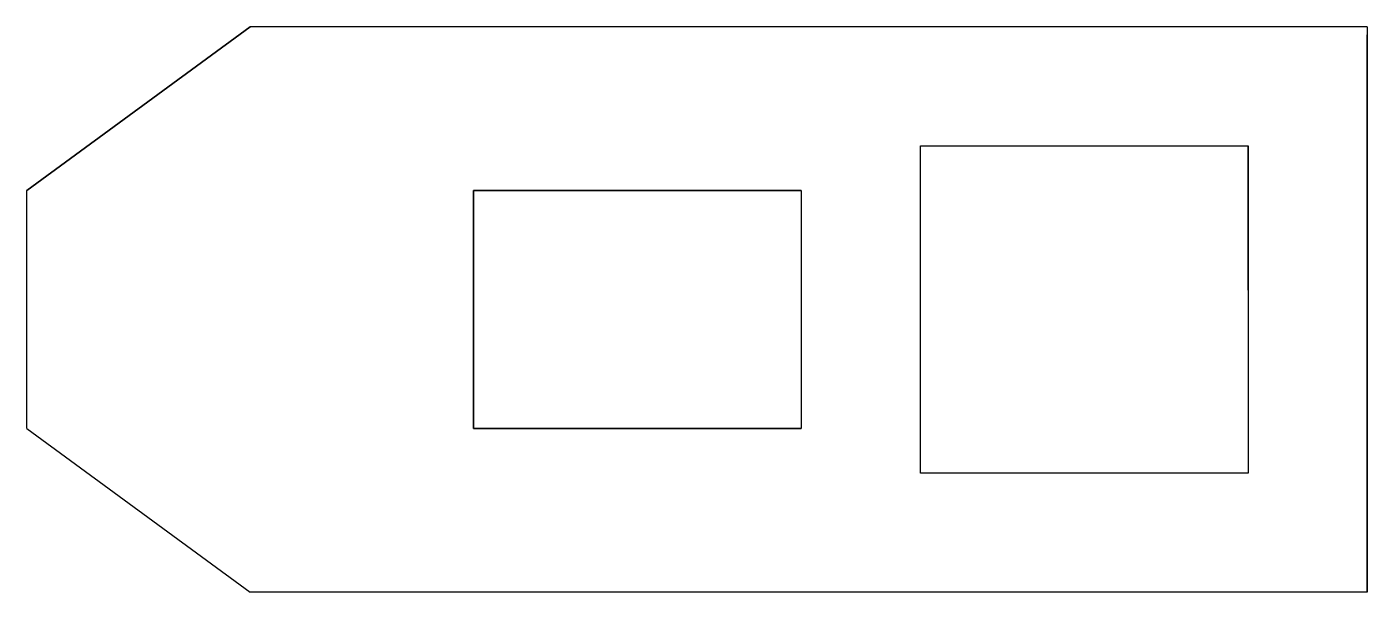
# Model space of a CAD drawing. Header units: metres. Extents: x -25.5 to 64.5, y 49 to 87.
import ezdxf

# ---------------------------------------------------------------- set-up
doc = ezdxf.new("R2010")
doc.units = ezdxf.units.M
doc.header["$MEASUREMENT"] = 0

msp = doc.modelspace()

# ---------------------------------------------------------------- linework, layer by layer
for p, q in [((-25.465, 76.026), (-10.465, 87.026)), ((-10.465, 87.026, 11), (-25.465, 76.026, 11)), ((64.535, 87.026), (-10.465, 87.026)), ((-10.465, 87.026), (-10.465, 87.026, 11)), ((64.535, 87.026, 11), (-10.465, 87.026, 11)), ((64.535, 87.026), (64.535, 49.026)), ((64.535, 87.026), (64.535, 87.026, 11)), ((64.535, 49.026, 11), (64.535, 86.493, 11)), ((34.535, 57.026), (34.535, 79.026)), ((34.535, 79.026), (56.535, 79.026)), ((34.535, 79.026), (34.535, 79.026, 11)), ((34.535, 57.026, 11), (34.535, 79.026, 11)), ((34.535, 79.026, 11), (56.535, 79.026, 11)), ((34.535, 79.026, 11), (34.535, 79.026, 26)), ((34.535, 57.026, 26), (34.535, 79.026, 26)), ((34.535, 79.026, 26), (56.535, 79.026, 26)), ((56.535, 69.328), (56.535, 79.026)), ((56.535, 79.026), (56.535, 79.026, 11)), ((56.535, 79.026, 11), (56.535, 57.026, 11)), ((56.535, 79.026, 11), (56.535, 79.026, 26)), ((56.535, 79.026, 26), (56.535, 57.026, 26)), ((-25.465, 60.026), (-25.465, 76.026)), ((-25.465, 76.026), (-25.465, 76.026, 11)), ((-25.465, 60.026, 11), (-25.465, 76.026, 11)), ((26.535, 76.026), (4.535, 76.026)), ((4.535, 76.026), (4.535, 60.026)), ((4.535, 76.026), (4.535, 76.026, 11)), ((4.535, 60.026, 11), (4.535, 76.026, 11)), ((4.535, 76.026, 11), (26.535, 76.026, 11)), ((26.535, 76.026), (26.535, 60.026)), ((26.535, 76.026), (26.535, 76.026, 11)), ((26.535, 76.026, 11), (26.535, 60.026, 11)), ((56.535, 69.328), (56.535, 57.026)), ((-25.465, 60.026), (-10.465, 49.026)), ((-25.465, 60.026), (-25.465, 60.026, 11)), ((-25.465, 60.026, 11), (-10.465, 49.026, 11)), ((4.535, 60.026), (26.535, 60.026)), ((4.535, 60.026), (4.535, 60.026, 11)), ((26.535, 60.026, 11), (4.535, 60.026, 11)), ((26.535, 60.026), (26.535, 60.026, 11)), ((56.535, 57.026), (34.535, 57.026)), ((34.535, 57.026), (34.535, 57.026, 11)), ((56.535, 57.026, 11), (34.535, 57.026, 11)), ((34.535, 57.026, 11), (34.535, 57.026, 26)), ((56.535, 57.026, 26), (34.535, 57.026, 26)), ((56.535, 57.026), (56.535, 57.026, 11)), ((56.535, 57.026, 11), (56.535, 57.026, 26)), ((64.535, 49.026), (-10.465, 49.026)), ((-10.465, 49.026), (-10.465, 49.026, 11)), ((64.535, 49.026, 11), (-10.465, 49.026, 11)), ((64.535, 49.026), (64.535, 49.026, 11))]:
    msp.add_line(p, q)

doc.saveas('drawing.dxf')
